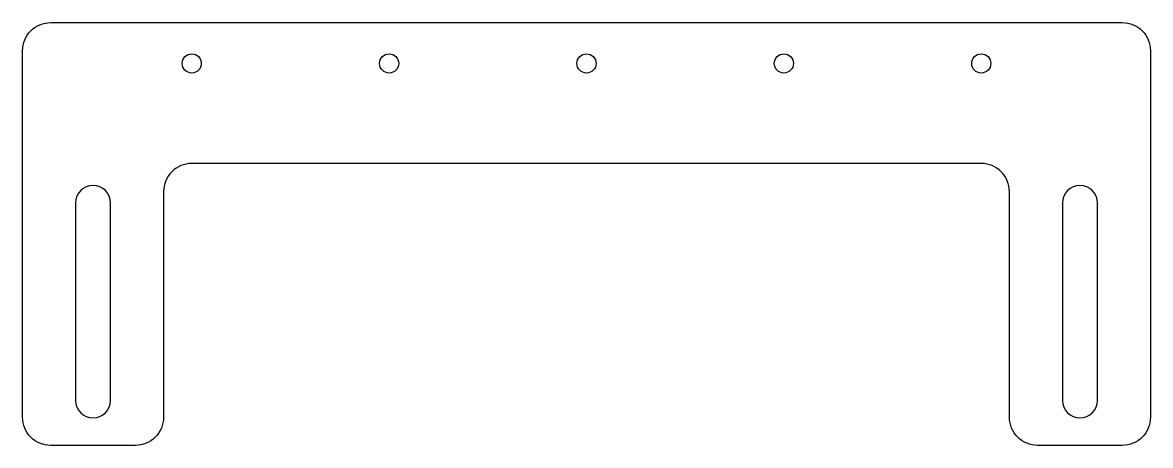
# Model space of a CAD drawing. Extents: x -100 to 100, y -50 to 25.
import ezdxf

# ---------------------------------------------------------------- set-up
doc = ezdxf.new("R2010")
doc.units = 0

msp = doc.modelspace()

# ---------------------------------------------------------------- linework, layer by layer
at = {"layer": '1'}
for points in [[(100, 20), (100, -45, -0.414214), (95, -50), (80, -50, -0.414214), (75, -45), (75, -5, 0.414214), (70, 0), (-70, 0, 0.414214), (-75, -5), (-75, -45, -0.414214), (-80, -50), (-95, -50, -0.414214), (-100, -45), (-100, 20, -0.414214), (-95, 25), (95, 25, -0.414214)], [(-84.4, -7, 1), (-90.6, -7), (-90.6, -42, 1), (-84.4, -42)], [(90.6, -7, 1), (84.4, -7), (84.4, -42, 1), (90.6, -42)]]:
    msp.add_lwpolyline(points, format="xyb", close=True, dxfattribs=at)
for centre in [(-70, 17.75), (-35, 17.75), (0, 17.75), (35, 17.75), (70, 17.75)]:
    msp.add_circle(centre, 1.7, dxfattribs=at)

doc.saveas('drawing.dxf')
